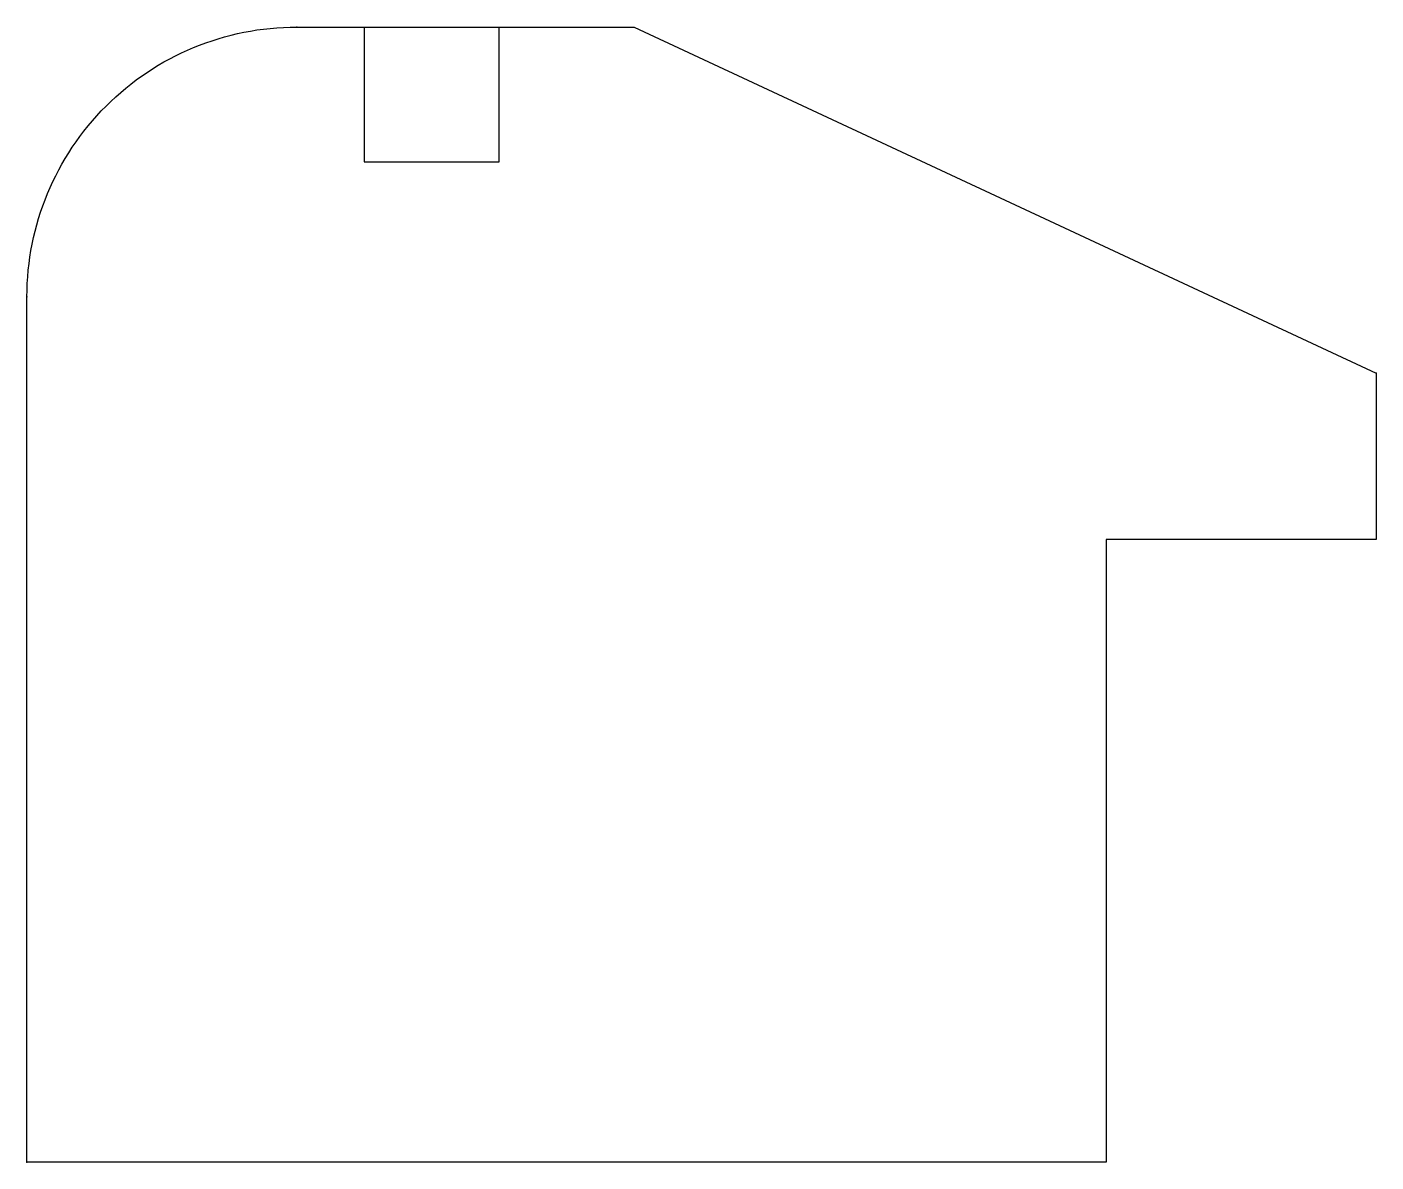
# Model space of a CAD drawing. Header units: inches. Extents: x 0 to 1.25, y 0 to 1.05.
import ezdxf

# ---------------------------------------------------------------- set-up
doc = ezdxf.new("R2010")
doc.units = ezdxf.units.IN
doc.layers.get('0').update_dxf_attribs({"linetype": 'CONTINUOUS'})

msp = doc.modelspace()

# ---------------------------------------------------------------- linework, layer by layer
for p, q in [((0.25, 1.0514), (0.3125, 1.0514)), ((0.3125, 1.0514), (0.3125, 0.9264)), ((0.4375, 0.9264), (0.4375, 1.0514)), ((0.3125, 0.9264), (0.4375, 0.9264))]:
    msp.add_line(p, q)
msp.add_lwpolyline([(1, 0), (0, 0), (0, 0.8014, -0.414214), (0.25, 1.0514), (0.5625, 1.0514), (1.25, 0.7309), (1.25, 0.5767), (1, 0.5767)], format="xyb", close=True)
for p in [(0.25, 1.0514), (0.25, 1.0514), (0, 0.8014), (0, 0.8014), (1.25, 0.7309), (0, 0)]:
    msp.add_point(p)

doc.saveas('drawing.dxf')
